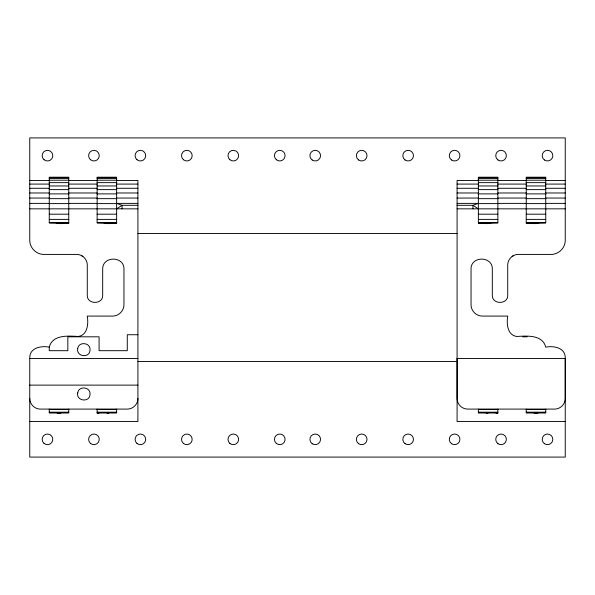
<?xml version="1.0" encoding="UTF-8"?>
<svg xmlns="http://www.w3.org/2000/svg" width="595" height="595" viewBox="0 0 595 595"><rect width="100%" height="100%" fill="white"/><g stroke="black" fill="none" stroke-linecap="round" stroke-linejoin="round"><path stroke-width="0.89" d="M137.914 398.449C138.025 404.139 132.96 409.196 127.278 409.092L40.386 409.092C34.703 409.196 29.646 404.139 29.75 398.449M49.259 347.145C52.464 334.375 68.388 335.937 78.309 336.465C87.777 335.126 88.543 323.479 87.279 316.086L112.567 316.086C118.658 316.198 124.08 310.783 123.961 304.685L123.961 269.386C124.563 255.686 102.08 255.686 102.682 269.386L102.682 295.351C102.987 304.729 86.982 304.729 87.279 295.351L87.279 265.05C87.391 259.361 82.333 254.303 76.643 254.415L43.933 254.415C36.355 254.556 29.609 247.81 29.75 240.224L29.75 137.914L565.25 137.914L565.25 240.224C565.391 247.81 558.645 254.556 551.067 254.415L518.357 254.415C512.667 254.303 507.609 259.361 507.721 265.05L507.721 295.351C508.018 304.729 492.013 304.729 492.318 295.351L492.318 269.386C492.92 255.686 470.437 255.686 471.039 269.386L471.039 304.685C470.92 310.783 476.342 316.198 482.433 316.086L507.721 316.086C506.457 323.479 507.223 335.126 516.691 336.465C526.612 335.937 542.536 334.375 545.741 347.145C553.618 345.569 565.332 347.636 565.25 357.788L565.25 457.086L29.75 457.086L29.75 357.788C29.661 347.636 41.382 345.569 49.259 347.145L49.259 350.693L67.83 350.693L67.83 336.815L99.09 336.815L99.09 350.693L127.278 350.693L127.278 334.74L137.914 334.74M512.102 256.445L513.53 255.575M116.635 208.838L122.057 205.297L137.914 205.297M486.494 223.742L488.116 223.066L497.866 222.828L497.866 177.206L478.365 177.206L478.365 223.066L488.116 223.066L490.778 223.616M534.37 223.742L535.991 223.066L545.741 222.828L545.741 177.206L526.24 177.206L526.24 223.066L535.991 223.066L538.654 223.616M56.347 223.616L59.009 223.066L68.76 223.066L68.76 177.206L49.259 177.206L49.259 222.828L59.009 223.066L61.664 223.616M104.222 223.616L106.884 223.066L116.635 223.066L116.635 177.206L97.134 177.206L97.134 222.828L106.884 223.066L109.54 223.616M485.453 223.616L488.116 223.066M533.336 223.616L535.991 223.066M496.096 413.317L497.866 413.019L497.866 409.092M57.224 413.302L60.772 413.302M486.346 413.302L488.116 413.019M534.228 413.302L537.768 413.302M478.365 223.066L488.116 222.828M526.24 223.066L535.991 222.828M49.259 177.451L68.76 177.451M97.134 177.451L116.635 177.451M478.365 177.451L497.866 177.451M526.24 177.451L545.741 177.451M49.259 178.493L68.76 178.493M97.134 178.493L116.635 178.493M478.365 178.493L497.866 178.493M526.24 178.493L545.741 178.493M49.259 180.218L68.76 180.218M97.134 180.218L116.635 180.218M478.365 180.218L497.866 180.218M526.24 180.218L545.741 180.218M29.75 180.471L49.259 180.471M68.76 180.471L97.134 180.471M116.635 180.471L137.914 180.471L137.914 421.55L29.75 421.55M478.365 180.471L457.086 180.471L457.086 421.55L565.25 421.55M497.866 180.471L526.24 180.471M545.741 180.471L565.25 180.471M49.259 182.635L68.76 182.635M97.134 182.635L116.635 182.635M478.365 182.635L497.866 182.635M526.24 182.635L545.741 182.635M29.75 184.086L49.259 184.086M68.76 184.086L97.134 184.086M116.635 184.086L137.914 184.086M457.086 184.086L478.365 184.086M497.866 184.086L526.24 184.086M545.741 184.086L565.25 184.086M49.259 185.96L68.76 185.96M97.134 185.96L116.635 185.96M478.365 185.96L497.866 185.96M526.24 185.96L545.741 185.96M29.75 188.288L49.259 188.288M68.76 188.288L97.134 188.288M116.635 188.288L137.914 188.288M457.086 188.288L478.365 188.288M497.866 188.288L526.24 188.288M545.741 188.288L565.25 188.288M49.259 189.627L68.76 189.627M97.134 189.627L116.635 189.627M478.365 189.627L497.866 189.627M526.24 189.627L545.741 189.627M29.75 192.981L49.259 192.981M68.76 192.981L97.134 192.981M116.635 192.981L137.914 192.981M457.086 192.981L478.365 192.981M497.866 192.981L526.24 192.981M545.741 192.981L565.25 192.981M49.259 193.888L68.76 193.888M97.134 193.888L116.635 193.888M478.365 193.888L497.866 193.888M526.24 193.888L545.741 193.888M29.75 198.053L49.259 198.053M68.76 198.053L97.134 198.053M116.635 198.053L137.914 198.053M457.086 198.053L478.365 198.053M497.866 198.053L526.24 198.053M545.741 198.053L565.25 198.053M49.259 198.656L68.76 198.656M97.134 198.656L116.635 198.656M478.365 198.656L497.866 198.656M526.24 198.656L545.741 198.656M29.75 203.378L49.259 203.378M68.76 203.378L97.134 203.378M137.914 203.378L116.635 203.378L122.057 205.297L122.057 208.838M457.086 203.378L478.365 203.378L472.943 205.297L457.086 205.297M497.866 203.378L526.24 203.378M545.741 203.378L565.25 203.378M49.259 203.609L68.76 203.609M97.134 203.609L116.635 203.609M478.365 203.609L497.866 203.609M526.24 203.609L545.741 203.609M29.75 208.838L137.914 208.838M457.086 208.838L565.25 208.838M49.259 214.193L68.76 214.193M97.134 214.193L116.635 214.193M478.365 214.193L497.866 214.193M526.24 214.193L545.741 214.193M49.259 219.384L68.76 219.384M97.134 219.384L116.635 219.384M478.365 219.384L497.866 219.384M526.24 219.384L545.741 219.384M49.259 222.828L68.76 222.828M97.134 222.828L116.635 222.828M478.365 222.828L497.866 222.828M526.24 222.828L545.741 222.828M137.914 233.485L457.086 233.485M522.693 336.815L527.17 336.815M29.75 358.525L137.914 358.525M137.914 361.515L457.086 361.515M29.75 385.121L137.914 385.121M49.259 409.405L68.76 409.405M97.134 409.405L116.635 409.405M478.365 409.405L497.866 409.405M526.24 409.405L545.741 409.405M49.259 412.186L68.76 412.186M97.134 412.186L116.635 412.186M478.365 412.186L497.866 412.186M526.24 412.186L545.741 412.186M97.134 409.092L97.134 413.019L116.635 413.019L116.635 409.092M497.866 413.019L478.365 413.019L478.365 409.092M106.884 222.828L116.635 223.066M59.009 222.828L68.76 223.066M106.884 413.019L108.654 413.302M97.134 413.019L98.904 413.317M106.884 223.066L108.506 223.742M59.009 223.066L60.63 223.742M81.47 255.575L82.898 256.445M478.365 208.838L472.943 205.297L472.943 208.838M545.741 409.092L545.741 413.019L526.24 413.019L526.24 409.092M68.76 409.092L68.76 413.019L49.259 413.019L49.259 409.092M457.086 358.532L457.086 398.449C456.975 404.139 462.04 409.196 467.722 409.092L554.607 409.092C560.297 409.196 565.354 404.139 565.25 398.449L565.25 358.532L457.086 358.532M77.714 348.611C75.981 356.769 89.637 358.525 90.016 350.187C91.028 342.586 78.652 341.002 77.714 348.611M77.714 392.938C75.981 401.104 89.637 402.852 90.016 394.515C91.028 386.914 78.652 385.329 77.714 392.938M276.355 159.728A5.318 5.318 0 0 0 285.005 156.559A5.318 5.318 0 0 0 277.939 150.647A5.318 5.318 0 0 0 276.355 159.728M229.901 159.728A5.318 5.318 0 0 0 238.55 156.559A5.318 5.318 0 0 0 231.485 150.647A5.318 5.318 0 0 0 229.901 159.728M44.067 159.728A5.318 5.318 0 0 0 52.724 156.559A5.318 5.318 0 0 0 45.651 150.647A5.318 5.318 0 0 0 44.067 159.728M90.529 159.728A5.318 5.318 0 0 0 99.179 156.559A5.318 5.318 0 0 0 92.113 150.647A5.318 5.318 0 0 0 90.529 159.728M136.984 159.728A5.318 5.318 0 0 0 145.634 156.559A5.318 5.318 0 0 0 138.568 150.647A5.318 5.318 0 0 0 136.984 159.728M183.439 159.728A5.318 5.318 0 0 0 192.096 156.559A5.318 5.318 0 0 0 185.023 150.647A5.318 5.318 0 0 0 183.439 159.728M44.067 443.431A5.318 5.318 0 0 0 52.724 440.27A5.318 5.318 0 0 0 45.651 434.357A5.318 5.318 0 0 0 44.067 443.431M90.529 443.431A5.318 5.318 0 0 0 99.179 440.27A5.318 5.318 0 0 0 92.113 434.357A5.318 5.318 0 0 0 90.529 443.431M136.984 443.431A5.318 5.318 0 0 0 145.634 440.27A5.318 5.318 0 0 0 138.568 434.357A5.318 5.318 0 0 0 136.984 443.431M183.439 443.431A5.318 5.318 0 0 0 192.096 440.27A5.318 5.318 0 0 0 185.023 434.357A5.318 5.318 0 0 0 183.439 443.431M229.901 443.431A5.318 5.318 0 0 0 238.55 440.27A5.318 5.318 0 0 0 231.485 434.357A5.318 5.318 0 0 0 229.901 443.431M276.355 443.431A5.318 5.318 0 0 0 285.005 440.27A5.318 5.318 0 0 0 277.939 434.357A5.318 5.318 0 0 0 276.355 443.431M498 159.996A5.318 5.318 0 0 0 506.36 156.121A5.318 5.318 0 0 0 498.818 150.818A5.318 5.318 0 0 0 498 159.996M451.546 159.996A5.318 5.318 0 0 0 459.905 156.121A5.318 5.318 0 0 0 452.364 150.818A5.318 5.318 0 0 0 451.546 159.996M405.091 159.996A5.318 5.318 0 0 0 413.443 156.121A5.318 5.318 0 0 0 405.909 150.818A5.318 5.318 0 0 0 405.091 159.996M358.629 159.996A5.318 5.318 0 0 0 366.989 156.121A5.318 5.318 0 0 0 359.447 150.818A5.318 5.318 0 0 0 358.629 159.996M312.174 159.996A5.318 5.318 0 0 0 320.526 156.121A5.318 5.318 0 0 0 312.992 150.818A5.318 5.318 0 0 0 312.174 159.996M544.462 443.706A5.318 5.318 0 0 0 552.814 439.824A5.318 5.318 0 0 0 545.28 434.529A5.318 5.318 0 0 0 544.462 443.706M498 443.706A5.318 5.318 0 0 0 506.36 439.824A5.318 5.318 0 0 0 498.818 434.529A5.318 5.318 0 0 0 498 443.706M451.546 443.706A5.318 5.318 0 0 0 459.905 439.824A5.318 5.318 0 0 0 452.364 434.529A5.318 5.318 0 0 0 451.546 443.706M405.091 443.706A5.318 5.318 0 0 0 413.443 439.824A5.318 5.318 0 0 0 405.909 434.529A5.318 5.318 0 0 0 405.091 443.706M358.629 443.706A5.318 5.318 0 0 0 366.989 439.824A5.318 5.318 0 0 0 359.447 434.529A5.318 5.318 0 0 0 358.629 443.706M312.174 443.706A5.318 5.318 0 0 0 320.526 439.824A5.318 5.318 0 0 0 312.992 434.529A5.318 5.318 0 0 0 312.174 443.706M544.462 159.996A5.318 5.318 0 0 0 552.814 156.121A5.318 5.318 0 0 0 545.28 150.818A5.318 5.318 0 0 0 544.462 159.996"/></g></svg>
